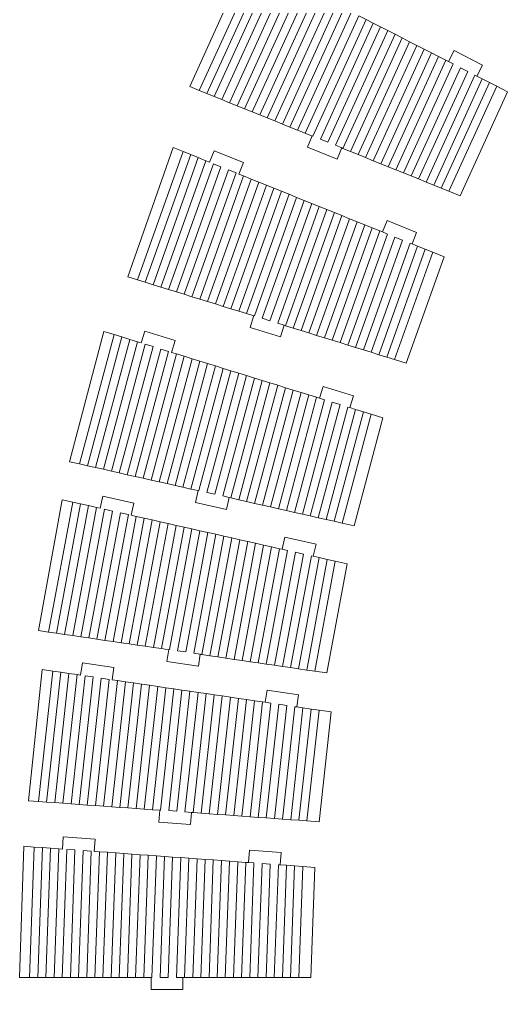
# Model space of a CAD drawing. Header units: millimetres. Extents: x -312 to 501, y 85 to 1153.
# Drawn here: x -312.2 to -192.9, y 639 to 876.4 of the extents above; entities that cross this region are included whole.
import ezdxf

# ---------------------------------------------------------------- set-up
doc = ezdxf.new("R2010")
doc.units = ezdxf.units.MM

msp = doc.modelspace()

# ---------------------------------------------------------------- linework, layer by layer
at = {"color": 7, "linetype": 'Continuous', "lineweight": 15}
for p, q in [((-256.45, 891.2), (-270.57, 859.93)), ((-254.13, 890.01), (-268.27, 859)), ((-266.42, 858.25), (-252.36, 889.1)), ((-250.58, 888.19), (-264.57, 857.51)), ((-262.72, 856.76), (-248.81, 887.28)), ((-247.03, 886.38), (-260.87, 856.01)), ((-259.02, 855.27), (-245.26, 885.47)), ((-243.48, 884.56), (-257.18, 854.52)), ((-255.33, 853.77), (-241.71, 883.65)), ((-239.93, 882.74), (-253.48, 853.02)), ((-251.63, 852.28), (-238.16, 881.83)), ((-236.38, 880.92), (-249.78, 851.53)), ((-247.93, 850.78), (-234.61, 880.02)), ((-232.83, 879.11), (-246.08, 850.04)), ((-244.23, 849.29), (-231.06, 878.2)), ((-229.28, 877.29), (-242.39, 848.54)), ((-240.51, 847.85), (-227.5, 876.38)), ((-229.28, 877.29), (-227.5, 876.38)), ((-225.73, 875.47), (-227.5, 876.38)), ((-225.73, 875.47), (-238.66, 847.1)), ((-236.82, 846.35), (-223.95, 874.56)), ((-222.18, 873.66), (-234.97, 845.6)), ((-225.73, 875.47), (-223.95, 874.56)), ((-222.18, 873.66), (-223.95, 874.56)), ((-220.4, 872.75), (-222.18, 873.66)), ((-233.14, 844.81), (-220.4, 872.75)), ((-218.63, 871.84), (-231.29, 844.06)), ((-218.63, 871.84), (-220.4, 872.75)), ((-216.85, 870.93), (-218.63, 871.84)), ((-229.44, 843.32), (-216.85, 870.93)), ((-215.08, 870.02), (-227.59, 842.57)), ((-225.75, 841.82), (-213.3, 869.11)), ((-215.08, 870.02), (-216.85, 870.93)), ((-213.3, 869.11), (-215.08, 870.02)), ((-211.53, 868.2), (-213.3, 869.11)), ((-211.53, 868.2), (-223.9, 841.08)), ((-222.05, 840.33), (-209.75, 867.3)), ((-209.75, 867.3), (-211.53, 868.2)), ((-207.98, 866.39), (-209.75, 867.3)), ((-205.95, 868.74), (-207.33, 866.05)), ((-199.02, 865.19), (-205.95, 868.74)), ((-207.98, 866.39), (-220.2, 839.58)), ((-218.35, 838.83), (-206.2, 865.48)), ((-204.43, 864.57), (-216.5, 838.09)), ((-207.33, 866.05), (-207.98, 866.39)), ((-207.33, 866.05), (-206.2, 865.48)), ((-204.43, 864.57), (-202.65, 863.66)), ((-200.39, 862.5), (-199.02, 865.19)), ((-214.65, 837.34), (-202.65, 863.66)), ((-200.88, 862.75), (-212.8, 836.59)), ((-210.96, 835.85), (-199.1, 861.84)), ((-200.88, 862.75), (-200.39, 862.5)), ((-199.1, 861.84), (-200.39, 862.5)), ((-197.33, 860.94), (-199.1, 861.84)), ((-270.57, 859.93), (-268.27, 859)), ((-197.33, 860.94), (-209.11, 835.1)), ((-207.26, 834.35), (-195.55, 860.03)), ((-195.55, 860.03), (-197.33, 860.94)), ((-192.9, 858.67), (-195.55, 860.03)), ((-268.27, 859), (-266.42, 858.25)), ((-266.42, 858.25), (-264.57, 857.51)), ((-262.72, 856.76), (-264.57, 857.51)), ((-204.5, 833.24), (-192.9, 858.67)), ((-262.72, 856.76), (-260.87, 856.01)), ((-259.02, 855.27), (-260.87, 856.01)), ((-259.02, 855.27), (-257.18, 854.52)), ((-255.33, 853.77), (-257.18, 854.52)), ((-255.33, 853.77), (-253.48, 853.02)), ((-251.63, 852.28), (-253.48, 853.02)), ((-251.63, 852.28), (-249.78, 851.53)), ((-247.93, 850.78), (-249.78, 851.53)), ((-247.93, 850.78), (-246.08, 850.04)), ((-244.23, 849.29), (-246.08, 850.04)), ((-244.23, 849.29), (-242.39, 848.54)), ((-240.67, 847.85), (-242.39, 848.54)), ((-240.65, 847.9), (-241.77, 845.12)), ((-240.51, 847.85), (-240.65, 847.9)), ((-241.77, 845.12), (-234.55, 842.2)), ((-236.82, 846.35), (-238.66, 847.1)), ((-233.42, 844.98), (-234.97, 845.6)), ((-274.6, 845.03), (-285.73, 813.4)), ((-272.18, 844.06), (-283.36, 812.66)), ((-281.46, 812.07), (-270.34, 843.31)), ((-272.18, 844.06), (-274.6, 845.03)), ((-270.34, 843.31), (-272.18, 844.06)), ((-268.49, 842.56), (-270.34, 843.31)), ((-264.63, 844.26), (-265.76, 841.46)), ((-257.4, 841.34), (-264.63, 844.26)), ((-234.55, 842.2), (-233.42, 844.98)), ((-233.44, 844.93), (-233.14, 844.81)), ((-233.14, 844.81), (-231.29, 844.06)), ((-231.29, 844.06), (-229.44, 843.32)), ((-229.44, 843.32), (-227.59, 842.57)), ((-268.49, 842.56), (-279.55, 811.48)), ((-277.65, 810.89), (-266.64, 841.82)), ((-264.79, 841.07), (-275.74, 810.3)), ((-273.84, 809.71), (-262.94, 840.32)), ((-268.49, 842.56), (-266.64, 841.82)), ((-265.76, 841.46), (-266.64, 841.82)), ((-264.79, 841.07), (-262.94, 840.32)), ((-258.54, 838.54), (-257.4, 841.34)), ((-227.59, 842.57), (-225.75, 841.82)), ((-225.75, 841.82), (-223.9, 841.08)), ((-223.9, 841.08), (-222.05, 840.33)), ((-222.05, 840.33), (-220.2, 839.58)), ((-261.09, 839.57), (-271.93, 809.12)), ((-270.03, 808.53), (-259.25, 838.83)), ((-257.4, 838.08), (-268.13, 807.94)), ((-261.09, 839.57), (-259.25, 838.83)), ((-257.4, 838.08), (-258.54, 838.54)), ((-257.4, 838.08), (-255.55, 837.33)), ((-220.2, 839.58), (-218.35, 838.83)), ((-218.35, 838.83), (-216.5, 838.09)), ((-216.5, 838.09), (-214.65, 837.34)), ((-266.22, 807.35), (-255.55, 837.33)), ((-253.7, 836.58), (-264.32, 806.76)), ((-262.41, 806.17), (-251.85, 835.84)), ((-253.7, 836.58), (-255.55, 837.33)), ((-253.7, 836.58), (-251.85, 835.84)), ((-250, 835.09), (-251.85, 835.84)), ((-214.65, 837.34), (-212.8, 836.59)), ((-212.8, 836.59), (-210.96, 835.85)), ((-210.96, 835.85), (-209.11, 835.1)), ((-250, 835.09), (-260.51, 805.58)), ((-258.6, 804.99), (-248.15, 834.34)), ((-246.31, 833.6), (-256.7, 804.4)), ((-250, 835.09), (-248.15, 834.34)), ((-246.31, 833.6), (-248.15, 834.34)), ((-246.31, 833.6), (-244.46, 832.85)), ((-209.11, 835.1), (-207.26, 834.35)), ((-207.26, 834.35), (-204.5, 833.24)), ((-254.78, 803.86), (-244.46, 832.85)), ((-242.61, 832.1), (-252.87, 803.27)), ((-250.97, 802.67), (-240.76, 831.35)), ((-242.61, 832.1), (-244.46, 832.85)), ((-242.61, 832.1), (-240.76, 831.35)), ((-238.91, 830.61), (-240.76, 831.35)), ((-238.91, 830.61), (-249.07, 802.08)), ((-247.18, 801.44), (-237.06, 829.86)), ((-235.21, 829.11), (-245.28, 800.85)), ((-237.06, 829.86), (-238.91, 830.61)), ((-235.21, 829.11), (-237.06, 829.86)), ((-233.37, 828.37), (-235.21, 829.11)), ((-243.37, 800.26), (-233.37, 828.37)), ((-231.52, 827.62), (-241.47, 799.67)), ((-239.56, 799.08), (-229.67, 826.87)), ((-227.82, 826.12), (-237.66, 798.49)), ((-231.52, 827.62), (-233.37, 828.37)), ((-229.67, 826.87), (-231.52, 827.62)), ((-227.82, 826.12), (-229.67, 826.87)), ((-225.97, 825.38), (-227.82, 826.12)), ((-222.34, 827.16), (-223.47, 824.37)), ((-215.12, 824.24), (-222.34, 827.16)), ((-235.75, 797.9), (-225.97, 825.38)), ((-224.12, 824.63), (-233.85, 797.31)), ((-231.95, 796.72), (-222.27, 823.88)), ((-224.12, 824.63), (-225.97, 825.38)), ((-223.47, 824.37), (-224.12, 824.63)), ((-223.47, 824.37), (-222.27, 823.88)), ((-216.25, 821.45), (-215.12, 824.24)), ((-220.43, 823.14), (-230.04, 796.13)), ((-228.14, 795.54), (-218.58, 822.39)), ((-216.73, 821.64), (-226.23, 794.94)), ((-220.43, 823.14), (-218.58, 822.39)), ((-216.73, 821.64), (-216.25, 821.45)), ((-214.88, 820.89), (-216.25, 821.45)), ((-224.33, 794.35), (-214.88, 820.89)), ((-213.03, 820.15), (-222.42, 793.76)), ((-220.52, 793.17), (-211.18, 819.4)), ((-213.03, 820.15), (-214.88, 820.89)), ((-211.18, 819.4), (-213.03, 820.15)), ((-208.42, 818.28), (-211.18, 819.4)), ((-217.67, 792.29), (-208.42, 818.28)), ((-285.73, 813.4), (-283.36, 812.66)), ((-283.36, 812.66), (-281.46, 812.07)), ((-281.46, 812.07), (-279.55, 811.48)), ((-277.65, 810.89), (-279.55, 811.48)), ((-277.65, 810.89), (-275.74, 810.3)), ((-273.84, 809.71), (-275.74, 810.3)), ((-273.84, 809.71), (-271.93, 809.12)), ((-270.03, 808.53), (-271.93, 809.12)), ((-270.03, 808.53), (-268.13, 807.94)), ((-266.22, 807.35), (-268.13, 807.94)), ((-266.22, 807.35), (-264.32, 806.76)), ((-262.41, 806.17), (-264.32, 806.76)), ((-262.41, 806.17), (-260.51, 805.58)), ((-258.6, 804.99), (-260.51, 805.58)), ((-258.6, 804.99), (-256.7, 804.4)), ((-254.95, 803.85), (-256.7, 804.4)), ((-254.94, 803.91), (-255.83, 801.04)), ((-254.78, 803.86), (-254.94, 803.91)), ((-250.97, 802.67), (-252.87, 803.27)), ((-291.55, 800.05), (-299.94, 768.17)), ((-289.06, 799.28), (-291.55, 800.05)), ((-281.57, 800.12), (-282.46, 797.23)), ((-274.13, 797.81), (-281.57, 800.12)), ((-255.83, 801.04), (-248.39, 798.73)), ((-247.5, 801.59), (-249.07, 802.08)), ((-248.39, 798.73), (-247.5, 801.59)), ((-247.51, 801.55), (-247.18, 801.44)), ((-247.18, 801.44), (-245.28, 800.85)), ((-245.28, 800.85), (-243.37, 800.26)), ((-243.37, 800.26), (-241.47, 799.67)), ((-289.06, 799.28), (-297.52, 767.63)), ((-295.57, 767.19), (-287.16, 798.69)), ((-285.25, 798.1), (-293.63, 766.75)), ((-287.16, 798.69), (-289.06, 799.28)), ((-285.25, 798.1), (-287.16, 798.69)), ((-285.25, 798.1), (-283.35, 797.51)), ((-275.02, 794.92), (-274.13, 797.81)), ((-241.47, 799.67), (-239.56, 799.08)), ((-239.56, 799.08), (-237.66, 798.49)), ((-237.66, 798.49), (-235.75, 797.9)), ((-235.75, 797.9), (-233.85, 797.31)), ((-291.68, 766.31), (-283.35, 797.51)), ((-281.44, 796.92), (-289.74, 765.87)), ((-287.79, 765.43), (-279.54, 796.33)), ((-277.64, 795.74), (-285.85, 764.99)), ((-282.46, 797.23), (-283.35, 797.51)), ((-281.44, 796.92), (-279.54, 796.33)), ((-277.64, 795.74), (-275.73, 795.14)), ((-233.85, 797.31), (-231.95, 796.72)), ((-231.95, 796.72), (-230.04, 796.13)), ((-230.04, 796.13), (-228.14, 795.54)), ((-228.14, 795.54), (-226.23, 794.94)), ((-283.9, 764.56), (-275.73, 795.14)), ((-273.83, 794.55), (-281.96, 764.12)), ((-280.01, 763.68), (-271.92, 793.96)), ((-270.02, 793.37), (-278.07, 763.24)), ((-273.83, 794.55), (-275.02, 794.92)), ((-273.83, 794.55), (-271.92, 793.96)), ((-270.02, 793.37), (-271.92, 793.96)), ((-270.02, 793.37), (-268.12, 792.78)), ((-226.23, 794.94), (-224.33, 794.35)), ((-224.33, 794.35), (-222.42, 793.76)), ((-222.42, 793.76), (-220.52, 793.17)), ((-220.52, 793.17), (-217.67, 792.29)), ((-276.12, 762.8), (-268.12, 792.78)), ((-266.21, 792.19), (-274.18, 762.36)), ((-272.24, 761.92), (-264.31, 791.6)), ((-262.4, 791.01), (-270.29, 761.48)), ((-266.21, 792.19), (-268.12, 792.78)), ((-266.21, 792.19), (-264.31, 791.6)), ((-262.4, 791.01), (-264.31, 791.6)), ((-262.4, 791.01), (-260.5, 790.42)), ((-268.33, 761.1), (-260.5, 790.42)), ((-258.6, 789.83), (-266.39, 760.66)), ((-264.44, 760.22), (-256.69, 789.23)), ((-254.79, 788.64), (-262.5, 759.78)), ((-258.6, 789.83), (-260.5, 790.42)), ((-258.6, 789.83), (-256.69, 789.23)), ((-254.79, 788.64), (-256.69, 789.23)), ((-252.88, 788.05), (-254.79, 788.64)), ((-260.57, 759.29), (-252.88, 788.05)), ((-250.98, 787.46), (-258.62, 758.85)), ((-256.68, 758.41), (-249.08, 786.87)), ((-247.17, 786.28), (-254.73, 757.98)), ((-250.98, 787.46), (-252.88, 788.05)), ((-249.08, 786.87), (-250.98, 787.46)), ((-247.17, 786.28), (-249.08, 786.87)), ((-245.27, 785.69), (-247.17, 786.28)), ((-238, 786.59), (-238.9, 783.71)), ((-230.56, 784.28), (-238, 786.59)), ((-252.79, 757.54), (-245.27, 785.69)), ((-243.36, 785.1), (-250.84, 757.1)), ((-248.9, 756.66), (-241.46, 784.51)), ((-239.56, 783.92), (-246.95, 756.22)), ((-243.36, 785.1), (-245.27, 785.69)), ((-241.46, 784.51), (-243.36, 785.1)), ((-239.56, 783.92), (-241.46, 784.51)), ((-238.9, 783.71), (-239.56, 783.92)), ((-238.9, 783.71), (-237.65, 783.32)), ((-231.46, 781.4), (-230.56, 784.28)), ((-245.01, 755.78), (-237.65, 783.32)), ((-235.75, 782.73), (-243.06, 755.34)), ((-241.12, 754.9), (-233.84, 782.14)), ((-231.94, 781.55), (-239.18, 754.47)), ((-235.75, 782.73), (-233.84, 782.14)), ((-231.94, 781.55), (-231.46, 781.4)), ((-230.04, 780.96), (-231.46, 781.4)), ((-237.23, 754.03), (-230.04, 780.96)), ((-228.13, 780.37), (-235.29, 753.59)), ((-233.34, 753.15), (-226.23, 779.78)), ((-230.43, 752.49), (-223.38, 778.89)), ((-228.13, 780.37), (-230.04, 780.96)), ((-226.23, 779.78), (-228.13, 780.37)), ((-223.38, 778.89), (-226.23, 779.78)), ((-299.94, 768.17), (-297.52, 767.63)), ((-297.52, 767.63), (-295.57, 767.19)), ((-295.57, 767.19), (-293.63, 766.75)), ((-291.68, 766.31), (-293.63, 766.75)), ((-291.68, 766.31), (-289.74, 765.87)), ((-287.79, 765.43), (-289.74, 765.87)), ((-287.79, 765.43), (-285.85, 764.99)), ((-283.9, 764.56), (-285.85, 764.99)), ((-283.9, 764.56), (-281.96, 764.12)), ((-280.01, 763.68), (-281.96, 764.12)), ((-280.01, 763.68), (-278.07, 763.24)), ((-276.12, 762.8), (-278.07, 763.24)), ((-276.12, 762.8), (-274.18, 762.36)), ((-272.24, 761.92), (-274.18, 762.36)), ((-291.81, 759.74), (-292.47, 756.78)), ((-284.21, 758.02), (-291.81, 759.74)), ((-272.24, 761.92), (-270.29, 761.48)), ((-268.53, 761.09), (-270.29, 761.48)), ((-268.51, 761.14), (-269.18, 758.21)), ((-268.33, 761.1), (-268.51, 761.14)), ((-264.44, 760.22), (-266.39, 760.66)), ((-260.92, 759.42), (-262.5, 759.78)), ((-301.73, 758.87), (-307.57, 726.85)), ((-299.19, 758.3), (-305.11, 726.49)), ((-303.14, 726.2), (-297.25, 757.86)), ((-299.19, 758.3), (-301.73, 758.87)), ((-295.3, 757.42), (-301.17, 725.91)), ((-297.25, 757.86), (-299.19, 758.3)), ((-295.3, 757.42), (-297.25, 757.86)), ((-295.3, 757.42), (-293.36, 756.98)), ((-284.87, 755.07), (-284.21, 758.02)), ((-269.18, 758.21), (-261.58, 756.5)), ((-261.58, 756.5), (-260.92, 759.42)), ((-260.93, 759.37), (-260.57, 759.29)), ((-260.57, 759.29), (-258.62, 758.85)), ((-258.62, 758.85), (-256.68, 758.41)), ((-256.68, 758.41), (-254.73, 757.98)), ((-254.73, 757.98), (-252.79, 757.54)), ((-252.79, 757.54), (-250.84, 757.1)), ((-299.19, 725.62), (-293.36, 756.98)), ((-291.42, 756.54), (-297.22, 725.33)), ((-295.25, 725.04), (-289.47, 756.1)), ((-292.47, 756.78), (-293.36, 756.98)), ((-287.53, 755.67), (-293.28, 724.75)), ((-291.42, 756.54), (-289.47, 756.1)), ((-291.31, 724.46), (-285.58, 755.23)), ((-287.53, 755.67), (-285.58, 755.23)), ((-283.64, 754.79), (-284.87, 755.07)), ((-250.84, 757.1), (-248.9, 756.66)), ((-248.9, 756.66), (-246.95, 756.22)), ((-246.95, 756.22), (-245.01, 755.78)), ((-245.01, 755.78), (-243.06, 755.34)), ((-243.06, 755.34), (-241.12, 754.9)), ((-241.12, 754.9), (-239.18, 754.47)), ((-283.64, 754.79), (-289.33, 724.17)), ((-287.36, 723.88), (-281.69, 754.35)), ((-279.75, 753.91), (-285.39, 723.59)), ((-283.64, 754.79), (-281.69, 754.35)), ((-283.42, 723.3), (-277.8, 753.47)), ((-279.75, 753.91), (-281.69, 754.35)), ((-275.86, 753.03), (-281.44, 723.01)), ((-279.75, 753.91), (-277.8, 753.47)), ((-279.47, 722.72), (-273.91, 752.59)), ((-275.86, 753.03), (-277.8, 753.47)), ((-275.86, 753.03), (-273.91, 752.59)), ((-271.97, 752.15), (-273.91, 752.59)), ((-239.18, 754.47), (-237.23, 754.03)), ((-237.23, 754.03), (-235.29, 753.59)), ((-235.29, 753.59), (-233.34, 753.15)), ((-233.34, 753.15), (-230.43, 752.49)), ((-271.97, 752.15), (-277.5, 722.43)), ((-275.52, 722.19), (-270.03, 751.71)), ((-268.08, 751.28), (-273.55, 721.9)), ((-271.97, 752.15), (-270.03, 751.71)), ((-271.57, 721.61), (-266.14, 750.84)), ((-268.08, 751.28), (-270.03, 751.71)), ((-264.19, 750.4), (-269.6, 721.31)), ((-268.08, 751.28), (-266.14, 750.84)), ((-264.19, 750.4), (-266.14, 750.84)), ((-262.25, 749.96), (-264.19, 750.4)), ((-267.64, 720.97), (-262.25, 749.96)), ((-260.3, 749.52), (-265.67, 720.68)), ((-263.69, 720.39), (-258.36, 749.08)), ((-260.3, 749.52), (-262.25, 749.96)), ((-256.41, 748.64), (-261.72, 720.1)), ((-258.36, 749.08), (-260.3, 749.52)), ((-259.75, 719.81), (-254.47, 748.2)), ((-256.41, 748.64), (-258.36, 749.08)), ((-252.52, 747.76), (-257.78, 719.52)), ((-254.47, 748.2), (-256.41, 748.64)), ((-252.52, 747.76), (-254.47, 748.2)), ((-250.58, 747.32), (-252.52, 747.76)), ((-247.31, 749.68), (-247.98, 746.74)), ((-239.71, 747.96), (-247.31, 749.68)), ((-240.38, 745.02), (-239.71, 747.96)), ((-255.81, 719.23), (-250.58, 747.32)), ((-248.64, 746.88), (-253.83, 718.94)), ((-251.86, 718.65), (-246.69, 746.45)), ((-248.64, 746.88), (-250.58, 747.32)), ((-244.75, 746.01), (-249.89, 718.36)), ((-247.98, 746.74), (-248.64, 746.88)), ((-247.98, 746.74), (-246.69, 746.45)), ((-247.92, 718.07), (-242.8, 745.57)), ((-244.75, 746.01), (-242.8, 745.57)), ((-240.86, 745.13), (-245.94, 717.78)), ((-243.97, 717.49), (-238.91, 744.69)), ((-236.97, 744.25), (-242, 717.2)), ((-240.86, 745.13), (-240.38, 745.02)), ((-238.91, 744.69), (-240.38, 745.02)), ((-240.03, 716.91), (-235.02, 743.81)), ((-236.97, 744.25), (-238.91, 744.69)), ((-237.08, 716.48), (-232.12, 743.15)), ((-235.02, 743.81), (-236.97, 744.25)), ((-232.12, 743.15), (-235.02, 743.81)), ((-307.57, 726.85), (-305.11, 726.49)), ((-305.11, 726.49), (-303.14, 726.2)), ((-303.14, 726.2), (-301.17, 725.91)), ((-299.19, 725.62), (-301.17, 725.91)), ((-299.19, 725.62), (-297.22, 725.33)), ((-295.25, 725.04), (-297.22, 725.33)), ((-295.25, 725.04), (-293.28, 724.75)), ((-291.31, 724.46), (-293.28, 724.75)), ((-291.31, 724.46), (-289.33, 724.17)), ((-287.36, 723.88), (-289.33, 724.17)), ((-287.36, 723.88), (-285.39, 723.59)), ((-283.42, 723.3), (-285.39, 723.59)), ((-283.42, 723.3), (-281.44, 723.01)), ((-279.47, 722.72), (-281.44, 723.01)), ((-279.47, 722.72), (-277.5, 722.43)), ((-275.72, 722.16), (-277.5, 722.43)), ((-275.71, 722.22), (-276.15, 719.25)), ((-275.52, 722.19), (-275.71, 722.22)), ((-271.57, 721.61), (-273.55, 721.9)), ((-276.15, 719.25), (-268.45, 718.11)), ((-268.01, 721.08), (-269.6, 721.31)), ((-268.45, 718.11), (-268.01, 721.08)), ((-268.01, 721.03), (-267.64, 720.97)), ((-267.64, 720.97), (-265.67, 720.68)), ((-265.67, 720.68), (-263.69, 720.39)), ((-263.69, 720.39), (-261.72, 720.1)), ((-261.72, 720.1), (-259.75, 719.81)), ((-259.75, 719.81), (-257.78, 719.52)), ((-257.78, 719.52), (-255.81, 719.23)), ((-306.62, 717.33), (-310.02, 685.22)), ((-304.04, 716.95), (-307.54, 685.04)), ((-304.04, 716.95), (-306.62, 717.33)), ((-302.07, 716.66), (-304.04, 716.95)), ((-296.79, 718.94), (-297.24, 715.95)), ((-289.09, 717.8), (-296.79, 718.94)), ((-289.53, 714.81), (-289.09, 717.8)), ((-255.81, 719.23), (-253.83, 718.94)), ((-253.83, 718.94), (-251.86, 718.65)), ((-251.86, 718.65), (-249.89, 718.36)), ((-249.89, 718.36), (-247.92, 718.07)), ((-247.92, 718.07), (-245.94, 717.78)), ((-245.94, 717.78), (-243.97, 717.49)), ((-243.97, 717.49), (-242, 717.2)), ((-242, 717.2), (-240.03, 716.91)), ((-240.03, 716.91), (-237.08, 716.48)), ((-305.55, 684.89), (-302.07, 716.66)), ((-300.1, 716.37), (-303.56, 684.75)), ((-300.1, 716.37), (-302.07, 716.66)), ((-301.57, 684.61), (-298.13, 716.08)), ((-300.1, 716.37), (-298.13, 716.08)), ((-296.15, 715.79), (-299.59, 684.46)), ((-297.24, 715.95), (-298.13, 716.08)), ((-297.6, 684.32), (-294.18, 715.5)), ((-296.15, 715.79), (-294.18, 715.5)), ((-292.21, 715.21), (-295.61, 684.17)), ((-293.62, 684.03), (-290.24, 714.91)), ((-292.21, 715.21), (-290.24, 714.91)), ((-288.26, 714.62), (-291.63, 683.89)), ((-288.26, 714.62), (-289.53, 714.81)), ((-288.26, 714.62), (-286.29, 714.33)), ((-289.64, 683.74), (-286.29, 714.33)), ((-284.32, 714.04), (-287.66, 683.6)), ((-284.32, 714.04), (-286.29, 714.33)), ((-285.67, 683.46), (-282.35, 713.75)), ((-284.32, 714.04), (-282.35, 713.75)), ((-280.38, 713.46), (-283.68, 683.31)), ((-280.38, 713.46), (-282.35, 713.75)), ((-281.69, 683.17), (-278.4, 713.17)), ((-280.38, 713.46), (-278.4, 713.17)), ((-276.43, 712.88), (-279.7, 683.02)), ((-276.43, 712.88), (-278.4, 713.17)), ((-277.71, 682.93), (-274.46, 712.59)), ((-276.43, 712.88), (-274.46, 712.59)), ((-272.49, 712.3), (-275.72, 682.79)), ((-272.49, 712.3), (-274.46, 712.59)), ((-272.49, 712.3), (-270.52, 712.01)), ((-251.66, 712.28), (-252.11, 709.3)), ((-243.96, 711.14), (-251.66, 712.28)), ((-273.73, 682.64), (-270.52, 712.01)), ((-268.54, 711.72), (-271.75, 682.5)), ((-268.54, 711.72), (-270.52, 712.01)), ((-269.76, 682.3), (-266.57, 711.43)), ((-266.57, 711.43), (-268.54, 711.72)), ((-264.6, 711.14), (-267.77, 682.16)), ((-264.6, 711.14), (-266.57, 711.43)), ((-265.79, 682.02), (-262.63, 710.85)), ((-262.63, 710.85), (-264.6, 711.14)), ((-260.65, 710.56), (-263.8, 681.87)), ((-260.65, 710.56), (-262.63, 710.85)), ((-261.81, 681.73), (-258.68, 710.27)), ((-258.68, 710.27), (-260.65, 710.56)), ((-256.71, 709.98), (-259.82, 681.58)), ((-256.71, 709.98), (-258.68, 710.27)), ((-254.74, 709.68), (-256.71, 709.98)), ((-244.4, 708.16), (-243.96, 711.14)), ((-257.83, 681.44), (-254.74, 709.68)), ((-252.77, 709.39), (-255.85, 681.3)), ((-252.77, 709.39), (-254.74, 709.68)), ((-253.86, 681.15), (-250.79, 709.1)), ((-252.11, 709.3), (-252.77, 709.39)), ((-252.11, 709.3), (-250.79, 709.1)), ((-248.82, 708.81), (-251.87, 681.01)), ((-249.88, 680.86), (-246.85, 708.52)), ((-248.82, 708.81), (-246.85, 708.52)), ((-244.88, 708.23), (-247.89, 680.72)), ((-245.9, 680.58), (-242.91, 707.94)), ((-244.88, 708.23), (-244.4, 708.16)), ((-242.91, 707.94), (-244.4, 708.16)), ((-240.93, 707.65), (-243.92, 680.43)), ((-240.93, 707.65), (-242.91, 707.94)), ((-238.96, 707.36), (-240.93, 707.65)), ((-241.93, 680.29), (-238.96, 707.36)), ((-236.01, 706.93), (-238.96, 707.36)), ((-238.96, 680.07), (-236.01, 706.93)), ((-310.02, 685.22), (-307.54, 685.04)), ((-307.54, 685.04), (-305.55, 684.89)), ((-305.55, 684.89), (-303.56, 684.75)), ((-301.57, 684.61), (-303.56, 684.75)), ((-301.57, 684.61), (-299.59, 684.46)), ((-297.6, 684.32), (-299.59, 684.46)), ((-297.6, 684.32), (-295.61, 684.17)), ((-293.62, 684.03), (-295.61, 684.17)), ((-293.62, 684.03), (-291.63, 683.89)), ((-289.64, 683.74), (-291.63, 683.89)), ((-289.64, 683.74), (-287.66, 683.6)), ((-285.67, 683.46), (-287.66, 683.6)), ((-285.67, 683.46), (-283.68, 683.31)), ((-281.69, 683.17), (-283.68, 683.31)), ((-281.69, 683.17), (-279.7, 683.02)), ((-277.92, 682.89), (-279.7, 683.02)), ((-277.92, 682.95), (-278.13, 679.96)), ((-277.71, 682.93), (-277.92, 682.95)), ((-273.73, 682.64), (-275.72, 682.79)), ((-270.15, 682.38), (-271.75, 682.5)), ((-270.36, 679.39), (-270.15, 682.38)), ((-270.15, 682.33), (-269.76, 682.3)), ((-269.76, 682.3), (-267.77, 682.16)), ((-267.77, 682.16), (-265.79, 682.02)), ((-265.79, 682.02), (-263.8, 681.87)), ((-263.8, 681.87), (-261.81, 681.73)), ((-261.81, 681.73), (-259.82, 681.58)), ((-259.82, 681.58), (-257.83, 681.44)), ((-257.83, 681.44), (-255.85, 681.3)), ((-255.85, 681.3), (-253.86, 681.15)), ((-278.13, 679.96), (-270.36, 679.39)), ((-253.86, 681.15), (-251.87, 681.01)), ((-251.87, 681.01), (-249.88, 680.86)), ((-249.88, 680.86), (-247.89, 680.72)), ((-247.89, 680.72), (-245.9, 680.58)), ((-245.9, 680.58), (-243.92, 680.43)), ((-243.92, 680.43), (-241.93, 680.29)), ((-241.93, 680.29), (-238.96, 680.07)), ((-301.49, 676.42), (-301.71, 673.4)), ((-293.72, 675.85), (-301.49, 676.42)), ((-293.94, 672.83), (-293.72, 675.85)), ((-311.16, 674.08), (-312.2, 641.94)), ((-308.57, 673.89), (-311.16, 674.08)), ((-308.57, 673.89), (-309.72, 641.94)), ((-306.58, 673.75), (-308.57, 673.89)), ((-307.72, 641.94), (-306.58, 673.75)), ((-304.59, 673.61), (-306.58, 673.75)), ((-304.59, 673.61), (-305.73, 641.94)), ((-304.59, 673.61), (-302.6, 673.46)), ((-303.74, 641.94), (-302.6, 673.46)), ((-301.71, 673.4), (-302.6, 673.46)), ((-300.61, 673.32), (-301.74, 641.94)), ((-300.61, 673.32), (-298.63, 673.17)), ((-299.75, 641.94), (-298.63, 673.17)), ((-296.64, 673.03), (-297.76, 641.95)), ((-296.64, 673.03), (-294.65, 672.88)), ((-295.76, 641.95), (-294.65, 672.88)), ((-292.66, 672.74), (-293.94, 672.83)), ((-292.66, 672.74), (-293.77, 641.95)), ((-292.66, 672.74), (-290.67, 672.6)), ((-291.78, 641.95), (-290.67, 672.6)), ((-288.68, 672.45), (-290.67, 672.6)), ((-288.68, 672.45), (-289.78, 641.95)), ((-288.68, 672.45), (-286.7, 672.31)), ((-287.79, 641.95), (-286.7, 672.31)), ((-284.71, 672.16), (-286.7, 672.31)), ((-284.71, 672.16), (-285.8, 641.95)), ((-284.71, 672.16), (-282.72, 672.02)), ((-283.8, 641.95), (-282.72, 672.02)), ((-280.73, 671.87), (-282.72, 672.02)), ((-280.73, 671.87), (-281.81, 641.96)), ((-280.73, 671.87), (-278.74, 671.73)), ((-255.99, 673.1), (-256.21, 670.1)), ((-248.22, 672.54), (-255.99, 673.1)), ((-248.44, 669.53), (-248.22, 672.54)), ((-279.81, 642.01), (-278.74, 671.73)), ((-276.76, 671.59), (-278.74, 671.73)), ((-276.76, 671.59), (-277.82, 642.01)), ((-276.76, 671.59), (-274.77, 671.44)), ((-275.83, 642.01), (-274.77, 671.44)), ((-272.78, 671.3), (-274.77, 671.44)), ((-272.78, 671.3), (-273.83, 642.01)), ((-270.79, 671.15), (-272.78, 671.3)), ((-271.84, 641.96), (-270.79, 671.15)), ((-268.8, 671.01), (-270.79, 671.15)), ((-268.8, 671.01), (-269.85, 641.96)), ((-266.82, 670.86), (-268.8, 671.01)), ((-267.86, 641.96), (-266.82, 670.86)), ((-264.83, 670.72), (-266.82, 670.86)), ((-264.83, 670.72), (-265.86, 641.97)), ((-262.84, 670.58), (-264.83, 670.72)), ((-263.87, 641.97), (-262.84, 670.58)), ((-260.85, 670.43), (-262.84, 670.58)), ((-260.85, 670.43), (-261.88, 641.97)), ((-258.86, 670.29), (-260.85, 670.43)), ((-259.88, 641.97), (-258.86, 670.29)), ((-256.87, 670.14), (-258.86, 670.29)), ((-256.87, 670.14), (-257.89, 641.97)), ((-256.21, 670.1), (-256.87, 670.14)), ((-256.21, 670.1), (-254.89, 670)), ((-255.9, 641.97), (-254.89, 670)), ((-252.9, 669.85), (-253.9, 641.97)), ((-252.9, 669.85), (-250.91, 669.71)), ((-251.91, 641.97), (-250.91, 669.71)), ((-248.92, 669.57), (-249.92, 641.97)), ((-248.92, 669.57), (-248.44, 669.53)), ((-246.93, 669.42), (-248.44, 669.53)), ((-247.92, 641.98), (-246.93, 669.42)), ((-244.95, 669.28), (-246.93, 669.42)), ((-244.95, 669.28), (-245.93, 641.98)), ((-242.96, 669.13), (-244.95, 669.28)), ((-243.94, 641.98), (-242.96, 669.13)), ((-239.99, 668.92), (-242.96, 669.13)), ((-240.96, 641.98), (-239.99, 668.92)), ((-312.2, 641.94), (-309.72, 641.94)), ((-309.72, 641.94), (-307.72, 641.94)), ((-307.72, 641.94), (-305.73, 641.94)), ((-303.74, 641.94), (-305.73, 641.94)), ((-303.74, 641.94), (-301.74, 641.94)), ((-299.75, 641.94), (-301.74, 641.94)), ((-299.75, 641.94), (-297.76, 641.95)), ((-295.76, 641.95), (-297.76, 641.95)), ((-295.76, 641.95), (-293.77, 641.95)), ((-291.78, 641.95), (-293.77, 641.95)), ((-291.78, 641.95), (-289.78, 641.95)), ((-287.79, 641.95), (-289.78, 641.95)), ((-287.79, 641.95), (-285.8, 641.95)), ((-283.8, 641.95), (-285.8, 641.95)), ((-283.8, 641.95), (-281.81, 641.96)), ((-280.02, 641.96), (-281.81, 641.96)), ((-280.02, 642.01), (-280.02, 639.01)), ((-279.81, 642.01), (-280.02, 642.01)), ((-275.83, 642.01), (-277.82, 642.01)), ((-272.23, 642.01), (-273.83, 642.01)), ((-272.23, 639.01), (-272.23, 642.01)), ((-272.23, 641.96), (-271.84, 641.96)), ((-271.84, 641.96), (-269.85, 641.96)), ((-269.85, 641.96), (-267.86, 641.96)), ((-267.86, 641.96), (-265.86, 641.97)), ((-265.86, 641.97), (-263.87, 641.97)), ((-263.87, 641.97), (-261.88, 641.97)), ((-261.88, 641.97), (-259.88, 641.97)), ((-259.88, 641.97), (-257.89, 641.97)), ((-257.89, 641.97), (-255.9, 641.97)), ((-255.9, 641.97), (-253.9, 641.97)), ((-253.9, 641.97), (-251.91, 641.97)), ((-251.91, 641.97), (-249.92, 641.97)), ((-249.92, 641.97), (-247.92, 641.98)), ((-247.92, 641.98), (-245.93, 641.98)), ((-245.93, 641.98), (-243.94, 641.98)), ((-243.94, 641.98), (-240.96, 641.98)), ((-280.02, 639.01), (-272.23, 639.01))]:
    msp.add_line(p, q, dxfattribs=at)

doc.saveas('drawing.dxf')
